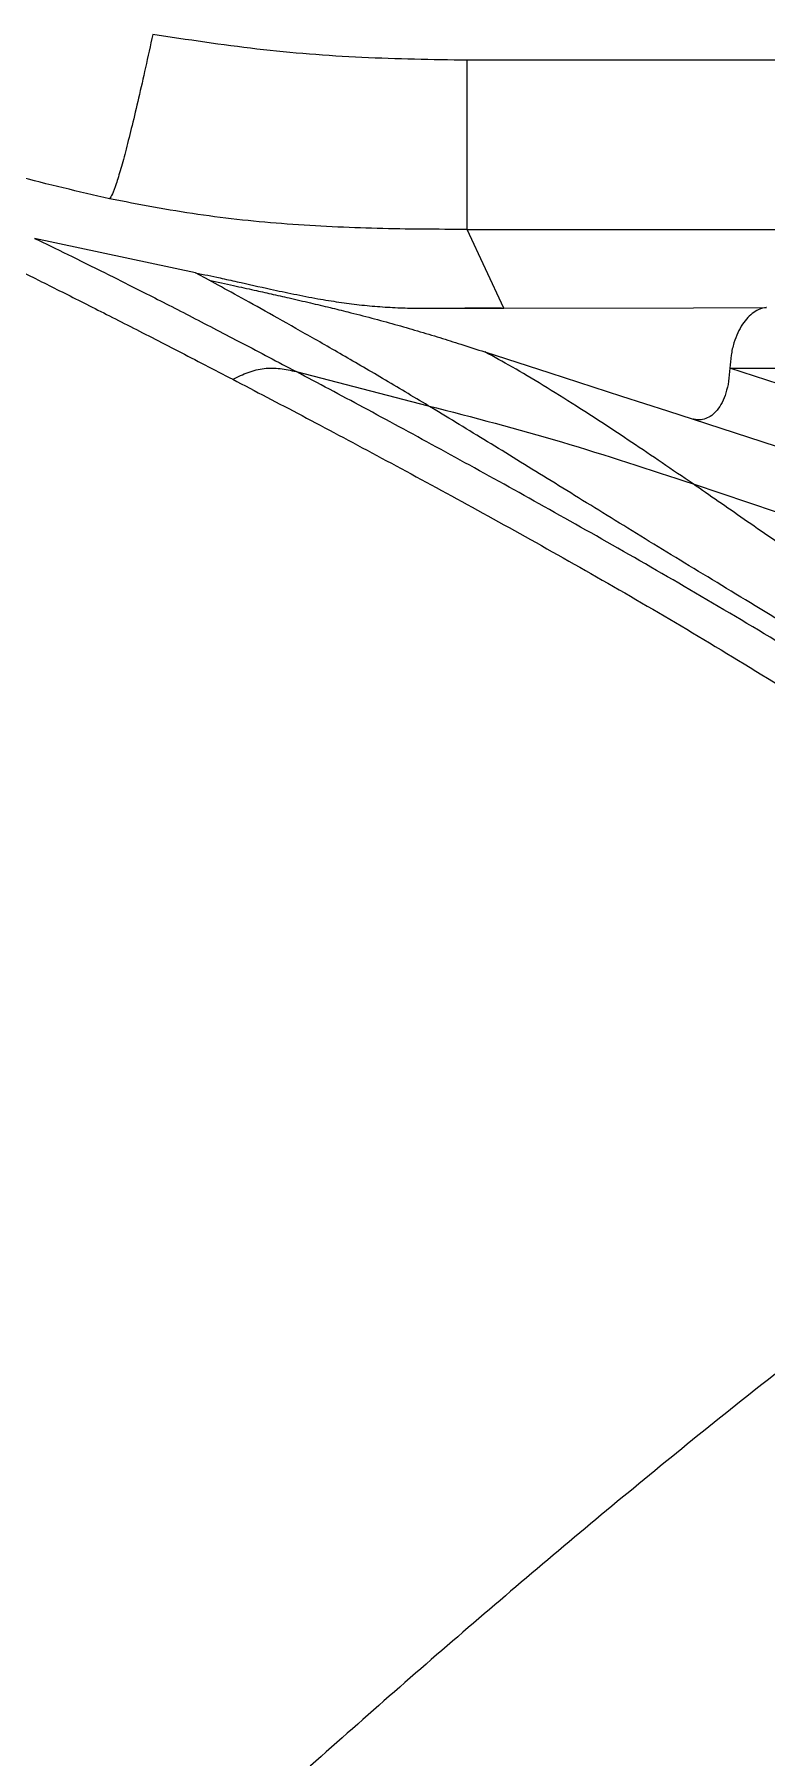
# Model space of a CAD drawing. Extents: x 400 to 501, y 484 to 634.
# Drawn here: x 422.01 to 426.1, y 579.78 to 589.4 of the extents above; entities that cross this region are included whole.
import ezdxf

# ---------------------------------------------------------------- set-up
doc = ezdxf.new("R2010")
doc.units = 0
doc.header["$MEASUREMENT"] = 0
doc.layers.add('DIM', color=3, linetype='Continuous')
doc.layers.add('GEOMETRY', color=3, linetype='Continuous', lineweight=25)

# ---------------------------------------------------------------- blocks, each defined once
blk = doc.blocks.new('2026 GRANDEE')
at = {"layer": 'GEOMETRY', "ltscale": 16}
for p, q in [((-14.2311, -7.5845), (-26.0003, -7.5845)), ((-26.0003, -8.5297), (-14.6538, -8.5297)), ((-27.5184, -8.7713), (-28.4187, -8.5794)), ((-27.4425, -8.813), (-27.5184, -8.7713)), ((-25.7954, -8.9693), (-24.7353, -8.9667)), ((-24.7353, -8.9667), (-24.3271, -8.9657)), ((-25.9007, -9.214), (-25.538, -9.3311)), ((-26.9559, -9.3236), (-26.2176, -9.5142)), ((-24.5324, -9.305), (-17.7565, -9.2885)), ((-17.7857, -11.4858), (-24.5324, -9.305)), ((-24.8808, -9.5433), (-24.7381, -9.5894)), ((-24.7381, -9.5894), (-17.7676, -11.852)), ((-24.7378, -9.9512), (-17.4643, -12.396))]:
    blk.add_line(p, q, dxfattribs=at)
at = {"layer": 'GEOMETRY', "ltscale": 16, "flags": 128}
for points in [[(-25.7954, -8.9692), (-25.8979, -8.7495), (-26.0003, -8.5297)], [(-25.538, -9.3311), (-25.1383, -9.4601), (-24.8808, -9.5433)]]:
    blk.add_lwpolyline(points, dxfattribs=at)
at = {"layer": 'GEOMETRY', "ltscale": 16}
for points, knots in [([(-27.7577, -7.4408), (-27.7712, -7.5029), (-27.7974, -7.6241), (-27.8364, -7.7957), (-27.873, -7.9498), (-27.9068, -8.0839), (-27.9371, -8.1952), (-27.9631, -8.2804), (-27.9848, -8.3393), (-27.9941, -8.3521), (-27.9989, -8.3587)], [0, 0, 0, 0, 0.134757, 0.26265, 0.385165, 0.504213, 0.622195, 0.74198, 0.866788, 1, 1, 1, 1]), ([(-26.0003, -7.5845), (-26.1963, -7.5816), (-26.5887, -7.5757), (-27.1758, -7.529), (-27.5638, -7.4702), (-27.7577, -7.4408)], [0, 0, 0, 0, 0.3331396, 0.6667853, 1, 1, 1, 1]), ([(-26.0003, -8.5297), (-26.0003, -8.5224), (-26.0003, -8.5076), (-26.0003, -8.4449), (-26.0003, -8.3546), (-26.0003, -8.2369), (-26.0003, -8.0962), (-26.0003, -7.9371), (-26.0003, -7.7648), (-26.0003, -7.6446), (-26.0003, -7.5845)], [0, 0, 0, 0, 0.125006, 0.250006, 0.375002, 0.5, 0.624998, 0.749994, 0.874994, 1, 1, 1, 1]), ([(-27.9989, -8.3587), (-28.1716, -8.3187), (-28.5151, -8.2392), (-29.0174, -8.0831), (-29.5093, -7.911), (-29.8311, -7.7841), (-29.9918, -7.7207)], [0, 0, 0, 0, 0.25377, 0.50447, 0.75257, 1, 1, 1, 1]), ([(-26.0003, -8.5297), (-26.1679, -8.5291), (-26.5034, -8.5279), (-27.0058, -8.5039), (-27.5061, -8.4532), (-27.8347, -8.3902), (-27.9989, -8.3587)], [0, 0, 0, 0, 0.2500247, 0.5004427, 0.750467, 1, 1, 1, 1]), ([(-28.7917, -8.6185), (-28.7306, -8.6481), (-28.6084, -8.7075), (-28.3962, -8.8125), (-28.1622, -8.9297), (-27.9033, -9.061), (-27.6221, -9.205), (-27.4144, -9.3128), (-27.3106, -9.3667)], [0, 0, 0, 0, 0.166609, 0.333264, 0.499951, 0.66664, 0.833319, 1, 1, 1, 1]), ([(-28.4187, -8.5794), (-28.3582, -8.6085), (-28.2371, -8.6667), (-28.0271, -8.7703), (-27.7959, -8.8867), (-27.5403, -9.0176), (-27.2629, -9.1616), (-27.0582, -9.2696), (-26.9559, -9.3236)], [0, 0, 0, 0, 0.166732, 0.333438, 0.500121, 0.666768, 0.833384, 1, 1, 1, 1]), ([(-27.5184, -8.7713), (-27.4728, -8.7811), (-27.3954, -8.7977), (-27.2557, -8.8284), (-27.1184, -8.8591), (-26.9678, -8.8912), (-26.8405, -8.9158), (-26.7184, -8.9358), (-26.603, -8.9509), (-26.4886, -8.9616), (-26.3764, -8.9677), (-26.2608, -8.9703), (-26.1831, -8.9702), (-26.1412, -8.9701)], [0, 0, 0, 0, 0.100549, 0.170707, 0.30847, 0.403987, 0.502689, 0.587661, 0.669906, 0.752544, 0.833928, 0.910364, 1, 1, 1, 1]), ([(-27.4425, -8.813), (-27.3969, -8.823), (-27.3128, -8.8415), (-27.1975, -8.8669), (-27.0939, -8.89), (-26.9892, -8.9136), (-26.8793, -8.939), (-26.7698, -8.965), (-26.6556, -8.9932), (-26.5348, -9.0243), (-26.4053, -9.0595), (-26.2781, -9.096), (-26.1555, -9.1329), (-26.0298, -9.1724), (-25.946, -9.1994), (-25.9007, -9.214)], [0, 0, 0, 0, 0.087934, 0.162026, 0.222278, 0.287599, 0.364019, 0.434636, 0.499455, 0.585281, 0.669472, 0.752044, 0.834263, 0.91045, 1, 1, 1, 1]), ([(-26.2176, -9.5142), (-26.3038, -9.4626), (-26.4761, -9.3594), (-26.7142, -9.2206), (-26.9351, -9.0944), (-27.1331, -8.9836), (-27.3061, -8.8879), (-27.3971, -8.838), (-27.4425, -8.813)], [0, 0, 0, 0, 0.166673, 0.333336, 0.500009, 0.666754, 0.833394, 1, 1, 1, 1]), ([(-26.1412, -8.9701), (-26.0836, -8.97), (-25.9683, -8.9696), (-25.8531, -8.9694), (-25.7954, -8.9692)], [0, 0, 0, 0, 0.500018, 1, 1, 1, 1]), ([(-25.8088, -8.9703), (-25.8758, -8.9703), (-25.944, -8.9703), (-26.0116, -8.9698), (-26.0127, -8.9698)], [0, 0, 0, 0, 0.982669, 1, 1, 1, 1]), ([(-24.3271, -8.9657), (-24.3278, -8.9658), (-24.3527, -8.9688), (-24.4004, -8.9876), (-24.4646, -9.0531), (-24.5059, -9.1422), (-24.5268, -9.2306), (-24.5306, -9.2805), (-24.5324, -9.305)], [0, 0, 0, 0, 0.006543, 0.24766, 0.492535, 0.740082, 0.872365, 1, 1, 1, 1]), ([(-24.7378, -9.9512), (-24.854, -9.8719), (-25.0863, -9.7134), (-25.3596, -9.5348), (-25.5789, -9.3982), (-25.7516, -9.2957), (-25.851, -9.2412), (-25.9007, -9.214)], [0, 0, 0, 0, 0.249997, 0.499983, 0.666732, 0.833404, 1, 1, 1, 1]), ([(-27.3106, -9.3667), (-27.282, -9.3528), (-27.2255, -9.3254), (-27.1352, -9.3024), (-27.0439, -9.3038), (-26.9854, -9.317), (-26.9559, -9.3236)], [0, 0, 0, 0, 0.252594, 0.49967, 0.747075, 1, 1, 1, 1]), ([(-22.664, -11.8829), (-22.8459, -11.7545), (-23.2099, -11.4976), (-23.7489, -11.149), (-24.2774, -10.8233), (-24.7901, -10.5205), (-25.2794, -10.2401), (-25.7427, -9.9806), (-26.1768, -9.7419), (-26.5852, -9.5207), (-26.8323, -9.3893), (-26.9559, -9.3236)], [0, 0, 0, 0, 0.111982, 0.224047, 0.336099, 0.448088, 0.560067, 0.67004, 0.780014, 0.89, 1, 1, 1, 1]), ([(-24.5324, -9.305), (-24.5342, -9.3297), (-24.5378, -9.3783), (-24.5532, -9.4431), (-24.5749, -9.4976), (-24.6108, -9.5539), (-24.6553, -9.586), (-24.6961, -9.5937), (-24.717, -9.5931), (-24.7281, -9.5915), (-24.7338, -9.5904), (-24.7367, -9.5897), (-24.7376, -9.5895), (-24.7379, -9.5894), (-24.7381, -9.5894)], [0, 0, 0, 0, 0.133314, 0.262233, 0.384868, 0.510348, 0.752828, 0.8756, 0.937575, 0.968732, 0.99083, 0.997031, 0.998919, 1, 1, 1, 1]), ([(-27.3106, -9.3667), (-27.1837, -9.433), (-26.93, -9.5656), (-26.51, -9.7889), (-26.0633, -10.0304), (-25.5892, -10.2922), (-25.0946, -10.5731), (-24.5836, -10.874), (-24.061, -11.1972), (-23.529, -11.5444), (-23.17, -11.8004), (-22.9905, -11.9283)], [0, 0, 0, 0, 0.112, 0.223985, 0.335959, 0.447931, 0.559909, 0.6699, 0.779953, 0.890016, 1, 1, 1, 1]), ([(-26.2176, -9.5142), (-25.9685, -9.579), (-25.4703, -9.7087), (-24.9819, -9.8704), (-24.7378, -9.9512)], [0, 0, 0, 0, 0.500027, 1, 1, 1, 1]), ([(-21.9388, -12.171), (-22.1192, -12.0511), (-22.4798, -11.8114), (-22.9969, -11.4836), (-23.4958, -11.1743), (-23.9724, -10.8844), (-24.4223, -10.6125), (-24.8399, -10.3593), (-25.2236, -10.1239), (-25.578, -9.905), (-25.911, -9.6998), (-26.1154, -9.576), (-26.2176, -9.5142)], [0, 0, 0, 0, 0.0999744, 0.1999172, 0.2999147, 0.4000341, 0.5002067, 0.6002358, 0.7000642, 0.7999632, 0.8999854, 1, 1, 1, 1]), ([(-20.6737, -12.6736), (-20.8438, -12.5565), (-21.1838, -12.3223), (-21.6717, -11.9994), (-22.1444, -11.6905), (-22.5988, -11.3958), (-23.0315, -11.114), (-23.4367, -10.8465), (-23.8089, -10.5951), (-24.1466, -10.3618), (-24.4568, -10.1451), (-24.6441, -10.0158), (-24.7378, -9.9512)], [0, 0, 0, 0, 0.099975, 0.199919, 0.299918, 0.400039, 0.500214, 0.600245, 0.700072, 0.799967, 0.899987, 1, 1, 1, 1]), ([(-23.4915, -14.3133), (-23.8182, -14.5641), (-24.4717, -15.0658), (-25.4324, -15.8555), (-26.3798, -16.6672), (-27.3134, -17.5004), (-28.2341, -18.3521), (-29.1432, -19.219), (-29.7384, -19.8091), (-30.036, -20.1041)], [0, 0, 0, 0, 0.142772, 0.285561, 0.428347, 0.571177, 0.714073, 0.857024, 1, 1, 1, 1])]:
    blk.add_open_spline(points, degree=3, knots=knots, dxfattribs=at)

msp = doc.modelspace()

# ---------------------------------------------------------------- block references
at = {"layer": 'DIM'}
msp.add_blockref('2026 GRANDEE', (450.4248, 596.8403), dxfattribs=at)

doc.saveas('drawing.dxf')
